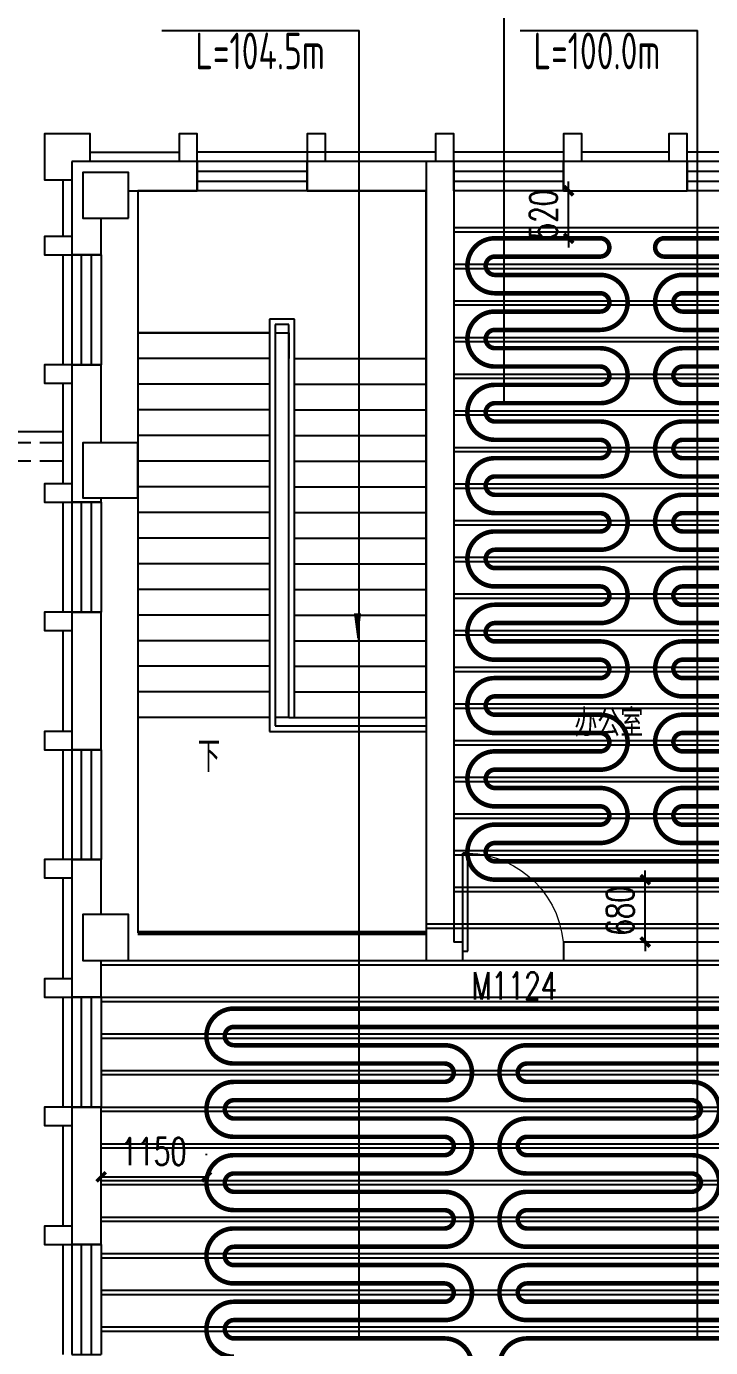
# Model space of a CAD drawing. Extents: x 2430460 to 2514560, y -608375 to -364775.
# Drawn here: x 2458565 to 2466038, y -388023 to -373604 of the extents above; entities that cross this region are included whole.
import ezdxf

# ---------------------------------------------------------------- set-up
doc = ezdxf.new("R2010")
doc.units = 0
doc.header["$LTSCALE"] = 1000
doc.header["$MEASUREMENT"] = 0
doc.linetypes.add('CENTER', pattern=[2, 1.25, -0.25, 0.25, -0.25])
doc.linetypes.add('DASH', pattern=[0.35, 0.25, -0.1])
doc.layers.add('A-FLOR-IDEN', color=7, linetype='Continuous', lineweight=20)
for name, color, linetype in [('COLUMN', 9, 'Continuous'), ('DIM_SYMB', 3, 'Continuous'), ('PIPE-地暖供', 4, 'Continuous'), ('STAIR', 2, 'Continuous'), ('TH_DIM', 3, 'Continuous'), ('WALL', 9, 'Continuous'), ('WINDOW', 4, 'Continuous'), ('WINDOW_TEXT', 7, 'Continuous'), ('木龙骨', 23, 'Continuous'), ('立面', 254, 'Continuous')]:
    doc.layers.add(name, color=color, linetype=linetype)
doc.styles.add('26#标准$0$TSSD_REIN', font='Tssdeng.shx', dxfattribs={"width": 0.7, "bigfont": 'tssdchn.shx'})
doc.styles.add('_TCH_DIM', font='SIMPLEX', dxfattribs={"bigfont": 'GBCBIG'})
doc.styles.add('_TCH_DIM_T3', font='SIMPLEX', dxfattribs={"width": 0.705882, "bigfont": 'GBCBIG'})
doc.styles.add('_TCH_WINDOW', font='SIMPLEX', dxfattribs={"height": 3.5, "bigfont": 'GBCBIG'})
doc.styles.add('ROS', font='simhei.ttf', dxfattribs={"width": 0.7})
doc.dimstyles.new('_TCH_ARCH&&100', dxfattribs={"dimtxt": 297.5, "dimasz": 100, "dimexe": 250, "dimexo": 300, "dimgap": 126.25, "dimtad": 1, "dimdec": 0, "dimzin": 0, "dimdsep": 46, "dimtxsty": '_TCH_DIM_T3', "dimblk": 'ARCHTICK', "dimcen": 0.09, "dimclrt": 7, "dimazin": 2, "dimtfac": 1, "dimtdec": 0, "dimtix": 1, "dimtmove": 2, "dimatfit": 3, "dimfxl": 30, "dimtolj": 1, "dimtzin": 0, "dimarcsym": 0})

# ---------------------------------------------------------------- blocks, each defined once
blk = doc.blocks.new('_FZHK')
blk.add_lwpolyline([(-0.5, -0.5), (0.5, -0.5), (0.5, 0.5), (-0.5, 0.5)], close=True)
blk = doc.blocks.new('$WINLIB2D$00000001')
at = {"color": 0}
for points in [[(-0.5, 0.5), (-0.5, -0.5)], [(-0.5, 0.5), (0.5, 0.5)], [(0.5, -0.5), (0.5, 0.5)], [(0.5, 0.167), (-0.5, 0.167)], [(0.5, -0.167), (-0.5, -0.167)], [(-0.5, -0.5), (0.5, -0.5)]]:
    blk.add_lwpolyline(points, dxfattribs=at)
blk = doc.blocks.new('$DorLib2D$00000001')
for p, q in [((0.45, 0.975), (0.5, 0.975)), ((0.45, 0), (0.45, 0.975)), ((0.5, 0), (0.5, 0.975)), ((0.5, 0), (0.45, 0))]:
    blk.add_line(p, q)
at = {"lineweight": 13}
blk.add_arc((0.475, 0), 0.975, 91.4693, 180, dxfattribs=at)
blk = doc.blocks.new('A$C7281566F')
for p, q in [((-29319.5, 18889.4), (-29319.5, 18269.4)), ((-29319.5, 18069.4), (-29319.5, 16869.4)), ((-29319.5, 16669.4), (-29319.5, 15569.4)), ((-29319.5, 15369.4), (-29319.5, 14169.4)), ((-29319.5, 13969.4), (-29319.5, 12869.4)), ((-29319.5, 12669.4), (-29319.5, 11469.4)), ((-29319.5, 11269.4), (-29319.5, 10169.4)), ((-29319.5, 9969.4), (-29319.5, 8769.4)), ((-29319.5, 8569.4), (-29319.5, 7469.4)), ((-29319.5, 7269.4), (-29319.5, 6069.4))]:
    blk.add_line(p, q)
for points in [[(-29019.5, 19089.4), (-29019.5, 19389.4), (-29519.5, 19389.4), (-29519.5, 18889.4), (-29219.5, 18889.4)], [(-27849.5, 19089.4), (-27849.5, 19389.4), (-28049.5, 19389.4), (-28049.5, 19089.4)], [(-26449.5, 19089.4), (-26449.5, 19389.4), (-26649.5, 19389.4), (-26649.5, 19089.4)], [(-25049.5, 19089.4), (-25049.5, 19389.4), (-25249.5, 19389.4), (-25249.5, 19089.4)], [(-23649.5, 19089.4), (-23649.5, 19389.4), (-23849.5, 19389.4), (-23849.5, 19089.4)], [(-22499.5, 19089.4), (-22499.5, 19389.4), (-22699.5, 19389.4), (-22699.5, 19089.4)], [(-29019.5, 19189.4), (-28049.5, 19189.4)], [(-26649.5, 19189.4), (-27849.5, 19189.4)], [(-25249.5, 19189.4), (-26699.5, 19189.4)], [(-23849.5, 19189.4), (-25049.5, 19189.4)], [(-22699.5, 19189.4), (-23649.5, 19189.4)], [(-21299.5, 19189.4), (-22499.5, 19189.4)], [(-28499.5, 18369.4), (-28499.5, 10969.4)], [(-29219.5, 18269.4), (-29519.5, 18269.4), (-29519.5, 18069.4), (-29219.5, 18069.4)], [(-28499.5, 18069.4), (-28499.5, 10669.4)], [(-29219.5, 16869.4), (-29519.5, 16869.4), (-29519.5, 16669.4), (-29219.5, 16669.4)], [(-29319.5, 16139.4), (-45219.5, 16139.4), (-45219.5, -11750.6), (-4379.5, -11750.6), (-4379.5, -5750.6)], [(-29219.5, 15569.4), (-29519.5, 15569.4), (-29519.5, 15369.4), (-29219.5, 15369.4)], [(-29219.5, 14169.4), (-29519.5, 14169.4), (-29519.5, 13969.4), (-29219.5, 13969.4)], [(-29219.5, 12869.4), (-29519.5, 12869.4), (-29519.5, 12669.4), (-29219.5, 12669.4)], [(-29219.5, 11469.4), (-29519.5, 11469.4), (-29519.5, 11269.4), (-29219.5, 11269.4)], [(-29219.5, 10169.4), (-29519.5, 10169.4), (-29519.5, 9969.4), (-29219.5, 9969.4)], [(-29219.5, 8769.4), (-29519.5, 8769.4), (-29519.5, 8569.4), (-29219.5, 8569.4)], [(-29219.5, 7469.4), (-29519.5, 7469.4), (-29519.5, 7269.4), (-29219.5, 7269.4)]]:
    blk.add_lwpolyline(points)
at = {"color": 2, "linetype": 'DASH'}
for points in [[(-29319.5, 16019.4), (-45099.5, 16019.4), (-45099.5, -11630.6), (-4499.5, -11630.6), (-4499.5, -5750.6)], [(-29319.5, 15819.4), (-44899.5, 15819.4), (-44899.5, -11430.6), (-4699.5, -11430.6), (-4699.5, -5750.6)]]:
    blk.add_lwpolyline(points, dxfattribs=at)
at = {"layer": 'DIM_SYMB'}
blk.add_lwpolyline([(-27749.5, 12879.4, 0, 0, 0), (-27749.5, 17994.4, 0, 0, 0), (-26099.5, 17994.4, 0, 0, 0), (-26099.5, 13859.4, 0, 80, 0), (-26099.5, 14159.4, 0, 0, 0)], format="xyseb", dxfattribs=at)
at = {"layer": 'STAIR'}
for p, q in [((-25349.5, 18769.4), (-28499.5, 18769.4)), ((-28499.5, 18769.4), (-28499.5, 17219.4)), ((-25349.5, 16939.4), (-25349.5, 18769.4)), ((-26789.5, 17369.4), (-27059.5, 17369.4)), ((-27059.5, 17369.4), (-27059.5, 12869.4)), ((-26849.5, 17309.4), (-26999.5, 17309.4)), ((-26999.5, 17309.4), (-26999.5, 12929.4)), ((-26849.5, 13019.4), (-26849.5, 17309.4)), ((-26789.5, 13019.4), (-26789.5, 17369.4)), ((-28499.5, 17219.4), (-28499.5, 16019.4)), ((-27059.5, 17219.4), (-28499.5, 17219.4)), ((-28499.5, 17219.4), (-27059.5, 17219.4)), ((-26999.5, 17219.4), (-26999.5, 13019.4)), ((-26999.5, 17219.4), (-26849.5, 17219.4)), ((-26849.5, 17219.4), (-26849.5, 16939.4)), ((-27059.5, 16939.4), (-28499.5, 16939.4)), ((-26849.5, 13019.4), (-26849.5, 16939.4)), ((-26789.5, 16939.4), (-25349.5, 16939.4)), ((-26789.5, 16939.4), (-25349.5, 16939.4)), ((-25349.5, 13019.4), (-25349.5, 16939.4)), ((-27059.5, 16659.4), (-28499.5, 16659.4)), ((-26789.5, 16659.4), (-25349.5, 16659.4)), ((-27059.5, 16379.4), (-28499.5, 16379.4)), ((-26789.5, 16379.4), (-25349.5, 16379.4)), ((-27059.5, 16099.4), (-28499.5, 16099.4)), ((-26789.5, 16099.4), (-25349.5, 16099.4)), ((-27059.5, 15819.4), (-28499.5, 15819.4)), ((-26789.5, 15819.4), (-25349.5, 15819.4)), ((-27059.5, 15539.4), (-28499.5, 15539.4)), ((-26789.5, 15539.4), (-25349.5, 15539.4)), ((-28499.5, 15419.4), (-28499.5, 13019.4)), ((-27059.5, 15259.4), (-28499.5, 15259.4)), ((-26789.5, 15259.4), (-25349.5, 15259.4)), ((-27059.5, 14979.4), (-28499.5, 14979.4)), ((-26789.5, 14979.4), (-25349.5, 14979.4)), ((-27059.5, 14699.4), (-28499.5, 14699.4)), ((-26789.5, 14699.4), (-25349.5, 14699.4)), ((-27059.5, 14419.4), (-28499.5, 14419.4)), ((-26789.5, 14419.4), (-25349.5, 14419.4)), ((-27059.5, 14139.4), (-28499.5, 14139.4)), ((-26789.5, 14139.4), (-25349.5, 14139.4)), ((-27059.5, 13859.4), (-28499.5, 13859.4)), ((-26789.5, 13859.4), (-25349.5, 13859.4)), ((-27059.5, 13579.4), (-28499.5, 13579.4)), ((-26789.5, 13579.4), (-25349.5, 13579.4)), ((-27059.5, 13299.4), (-28499.5, 13299.4)), ((-26789.5, 13299.4), (-25349.5, 13299.4)), ((-27059.5, 13019.4), (-28499.5, 13019.4)), ((-26849.5, 13019.4), (-26999.5, 13019.4)), ((-26849.5, 13019.4), (-26789.5, 13019.4)), ((-26849.5, 13019.4), (-26789.5, 13019.4)), ((-26789.5, 13019.4), (-25349.5, 13019.4)), ((-27059.5, 12869.4), (-25349.5, 12869.4)), ((-26999.5, 12929.4), (-25349.5, 12929.4)), ((-25349.5, 12929.4), (-25349.5, 12869.4))]:
    blk.add_line(p, q, dxfattribs=at)
at = {"layer": 'WALL'}
for p, q in [((-27849.5, 19089.4), (-29219.5, 19089.4)), ((-29219.5, 19089.4), (-29219.5, 18069.4)), ((-27849.5, 18769.4), (-27849.5, 19089.4)), ((-25349.5, 19089.4), (-26649.5, 19089.4)), ((-26649.5, 19089.4), (-26649.5, 18769.4)), ((-25049.5, 19089.4), (-25349.5, 19089.4)), ((-25349.5, 19089.4), (-25349.5, 10369.4)), ((-25049.5, 18769.4), (-25049.5, 19089.4)), ((-22499.5, 19089.4), (-23849.5, 19089.4)), ((-23849.5, 19089.4), (-23849.5, 18769.4)), ((-22499.5, 18769.4), (-22499.5, 19089.4)), ((-28599.5, 18769.4), (-27849.5, 18769.4)), ((-26649.5, 18769.4), (-25349.5, 18769.4)), ((-25049.5, 18769.4), (-25049.5, 10569.4)), ((-23849.5, 18769.4), (-22499.5, 18769.4)), ((-28899.5, 18069.4), (-28899.5, 18469.4)), ((-29219.5, 18069.4), (-28899.5, 18069.4)), ((-28899.5, 16869.4), (-29219.5, 16869.4)), ((-29219.5, 16869.4), (-29219.5, 15919.4)), ((-28899.5, 16019.4), (-28899.5, 16869.4)), ((-29219.5, 15919.4), (-29219.5, 15369.4)), ((-29219.5, 15369.4), (-28899.5, 15369.4)), ((-28899.5, 15369.4), (-28899.5, 15419.4)), ((-29219.5, 14169.4), (-29219.5, 12669.4)), ((-28899.5, 14169.4), (-29219.5, 14169.4)), ((-28899.5, 12669.4), (-28899.5, 14169.4)), ((-29219.5, 12669.4), (-28899.5, 12669.4)), ((-28899.5, 11469.4), (-29219.5, 11469.4)), ((-29219.5, 11469.4), (-29219.5, 10669.4)), ((-28899.5, 10869.4), (-28899.5, 11469.4)), ((-29219.5, 10669.4), (-29219.5, 9969.4)), ((-24949.5, 10569.4), (-25049.5, 10569.4)), ((-24949.5, 10369.4), (-24949.5, 10569.4)), ((-20949.5, 10569.4), (-23849.5, 10569.4)), ((-23849.5, 10569.4), (-23849.5, 10369.4)), ((-28899.5, 9969.4), (-28899.5, 10369.4)), ((-25349.5, 10369.4), (-24949.5, 10369.4)), ((-23849.5, 10369.4), (-20949.5, 10369.4)), ((-29219.5, 9969.4), (-28899.5, 9969.4)), ((-29219.5, 8769.4), (-29219.5, 7269.4)), ((-28899.5, 8769.4), (-29219.5, 8769.4)), ((-28899.5, 7269.4), (-28899.5, 8769.4)), ((-29219.5, 7269.4), (-28899.5, 7269.4))]:
    blk.add_line(p, q, dxfattribs=at)
at = {"layer": 'COLUMN', "rotation": 90}
for p, xscale, yscale, zscale in [((-28849.5, 18719.4), 500, 500, 500), ((-28799.5, 15719.4), 600, 600, 600), ((-28849.5, 10619.4), 499.9999999129213, 500, 500)]:
    blk.add_blockref('_FZHK', p, dxfattribs=dict(at, xscale=xscale, yscale=yscale, zscale=zscale))
at = {"layer": 'WINDOW'}
for p, xscale, yscale, zscale, rotation in [((-27249.5, 18929.4), 1200, 320, 1200, 180), ((-24449.5, 18929.4), 1200, 320, 1200, 180), ((-21899.5, 18929.4), 1200, 320, 1200, 180), ((-29059.5, 17469.4), -1200, -320, -1200, 90), ((-29059.5, 14769.4), 1200, 320, 1200, 270), ((-29059.5, 12069.4), 1200, 320, 1200, 270), ((-29059.5, 9369.4), 1200, 320, 1200, 270), ((-29059.5, 6669.4), 1200, 320, 1200, 270)]:
    blk.add_blockref('$WINLIB2D$00000001', p, dxfattribs=dict(at, xscale=xscale, yscale=yscale, zscale=zscale, rotation=rotation))
ref = blk.add_blockref('$DorLib2D$00000001', (-24399.5, 10469.4), dxfattribs=dict(at, xscale=1100, yscale=-1100, zscale=1100, rotation=180.00000000003))
ref.add_attrib('A', 'M1124', (-24854.5, 9944.2), dxfattribs={"layer": 'WINDOW_TEXT', "height": 297.5, "style": '_TCH_WINDOW', "width": 0.705882})
at = {"layer": 'A-FLOR-IDEN', "style": 'ROS', "width": 0.7}
blk.add_text('办公室', height=262.87, dxfattribs=at).set_placement((-23731.7, 12842))
at = {"layer": 'DIM_SYMB', "color": 7, "style": '_TCH_DIM'}
blk.add_text('下', height=337.6, dxfattribs=at).set_placement((-27844.4, 12424.4))
blk = doc.blocks.new('_ArchTick')
at = {"color": 0, "linetype": 'ByBlock', "const_width": 0.4}
blk.add_lwpolyline([(-0.5, -0.5), (0.5, 0.5)], dxfattribs=at)
blk = doc.blocks.new('*D672')
at = {"layer": 'Defpoints', "color": 0, "transparency": 16777216}
for p in [(2464406, -375398), (2464487, -375398), (2464406, -375916)]:
    blk.add_point(p, dxfattribs=at)
at = {"layer": 'TH_DIM', "color": 0, "lineweight": -2, "transparency": 16777216}
for p, q in [((2464487, -375398), (2464487, -375298)), ((2464487, -375916), (2464487, -375398)), ((2464706, -375398), (2464737, -375398)), ((2464487, -375916), (2464487, -376016)), ((2464706, -375916), (2464737, -375916))]:
    blk.add_line(p, q, dxfattribs=at)
at = {"layer": 'TH_DIM', "color": 0, "lineweight": -2, "transparency": 16777216, "xscale": 100, "yscale": 100, "zscale": 100}
for p, rotation in [((2464487, -375398), 270), ((2464487, -375916), 90)]:
    blk.add_blockref('_ArchTick', p, dxfattribs=dict(at, rotation=rotation))
at = {"layer": 'TH_DIM', "color": 7, "transparency": 16777216, "insert": (2464212, -375657), "char_height": 297.5, "attachment_point": 5, "rotation": 90, "style": '_TCH_DIM_T3'}
blk.add_mtext('\\A1;520', dxfattribs=at)
blk = doc.blocks.new('*D673')
at = {"layer": 'Defpoints', "color": 0, "transparency": 16777216}
for p in [(2465325, -382916), (2465603, -382916), (2465603, -383598)]:
    blk.add_point(p, dxfattribs=at)
at = {"layer": 'TH_DIM', "color": 0, "lineweight": -2, "transparency": 16777216}
for p, q in [((2465325, -382916), (2465325, -382816)), ((2465303, -382916), (2465075, -382916)), ((2465325, -383598), (2465325, -382916)), ((2465303, -383598), (2465075, -383598)), ((2465325, -383598), (2465325, -383698))]:
    blk.add_line(p, q, dxfattribs=at)
at = {"layer": 'TH_DIM', "color": 0, "lineweight": -2, "transparency": 16777216, "xscale": 100, "yscale": 100, "zscale": 100}
for p, rotation in [((2465325, -382916), 270), ((2465325, -383598), 90)]:
    blk.add_blockref('_ArchTick', p, dxfattribs=dict(at, rotation=rotation))
at = {"layer": 'TH_DIM', "color": 7, "transparency": 16777216, "insert": (2465050, -383257), "char_height": 297.5, "attachment_point": 5, "rotation": 90, "style": '_TCH_DIM_T3'}
blk.add_mtext('\\A1;680', dxfattribs=at)
blk = doc.blocks.new('*D674')
at = {"layer": 'Defpoints', "color": 0, "transparency": 16777216}
for p in [(2459382, -386223), (2460532, -386159), (2460532, -386223)]:
    blk.add_point(p, dxfattribs=at)
at = {"layer": 'TH_DIM', "color": 0, "lineweight": -2, "transparency": 16777216}
for p, q in [((2459382, -385923), (2459382, -385909)), ((2460532, -385923), (2460532, -385909)), ((2459382, -386159), (2460532, -386159))]:
    blk.add_line(p, q, dxfattribs=at)
at = {"layer": 'TH_DIM', "color": 0, "lineweight": -2, "transparency": 16777216, "xscale": 100, "yscale": 100, "zscale": 100, "rotation": 180}
blk.add_blockref('_ArchTick', (2459382, -386159), dxfattribs=at)
at = {"layer": 'TH_DIM', "color": 0, "lineweight": -2, "transparency": 16777216, "xscale": 100, "yscale": 100, "zscale": 100}
blk.add_blockref('_ArchTick', (2460532, -386159), dxfattribs=at)
at = {"layer": 'TH_DIM', "color": 7, "transparency": 16777216, "insert": (2459957, -385884), "char_height": 297.5, "attachment_point": 5, "style": '_TCH_DIM_T3'}
blk.add_mtext('\\A1;1150', dxfattribs=at)

msp = doc.modelspace()

# ---------------------------------------------------------------- linework, layer by layer
for p, q in [((2463782.1, -377722.8), (2463782.1, -372449.6)), ((2460043.5, -373647.6), (2462199.9, -373647.6)), ((2462199.9, -387922.8), (2462199.9, -373647.6)), ((2463958, -373647.6), (2465894, -373647.6)), ((2465894, -387922.8), (2465894, -373647.6))]:
    msp.add_line(p, q)
at = {"layer": 'PIPE-地暖供', "const_width": 50}
for points in [[(2474544, -382915.8), (2463682, -382915.8, -0.4142136), (2463382, -382615.8, -0.4142136), (2463682, -382315.8), (2464832, -382315.8, 0.4142136), (2464932, -382215.8, 0.4142136), (2464832, -382115.8), (2463682, -382115.8, -0.4142136), (2463382, -381815.8, -0.4142136), (2463682, -381515.8), (2464832, -381515.8, 0.4142136), (2464932, -381415.8, 0.4142136), (2464832, -381315.8), (2463682, -381315.8, -0.4142136), (2463382, -381015.8, -0.4142136), (2463682, -380715.8), (2464832, -380715.8, 0.4142136), (2464932, -380615.8, 0.4142136), (2464832, -380515.8), (2463682, -380515.8, -0.4142136), (2463382, -380215.8, -0.4142136), (2463682, -379915.8), (2464832, -379915.8, 0.4142136), (2464932, -379815.8, 0.4142136), (2464832, -379715.8), (2463682, -379715.8, -0.4142136), (2463382, -379415.8, -0.4142136), (2463682, -379115.8), (2464832, -379115.8, 0.4142136), (2464932, -379015.8, 0.4142136), (2464832, -378915.8), (2463682, -378915.8, -0.4142136), (2463382, -378615.8, -0.4142136), (2463682, -378315.8), (2464832, -378315.8, 0.4142136), (2464932, -378215.8, 0.4142136), (2464832, -378115.8), (2463682, -378115.8, -0.4142136), (2463382, -377815.8, -0.4142136), (2463682, -377515.8), (2464832, -377515.8, 0.4142136), (2464932, -377415.8, 0.4142136), (2464832, -377315.8), (2463682, -377315.8, -0.4142136), (2463382, -377015.8, -0.4142136), (2463682, -376715.8), (2464832, -376715.8, 0.4142136), (2464932, -376615.8, 0.4142136), (2464832, -376515.8), (2463682, -376515.8, -0.4142136), (2463382, -376215.8, -0.4142136), (2463682, -375915.8), (2464832, -375915.8, -0.4142136), (2464932, -376015.8, -0.4142136), (2464832, -376115.8), (2463682, -376115.8, 0.4142136), (2463582, -376215.8, 0.4142136), (2463682, -376315.8), (2464832, -376315.8, -0.4142136), (2465132, -376615.8, -0.4142136), (2464832, -376915.8), (2463682, -376915.8, 0.4142136), (2463582, -377015.8, 0.4142136), (2463682, -377115.8), (2464832, -377115.8, -0.4142136), (2465132, -377415.8, -0.4142136), (2464832, -377715.8), (2463682, -377715.8, 0.4142136), (2463582, -377815.8, 0.4142136), (2463682, -377915.8), (2464832, -377915.8, -0.4142136), (2465132, -378215.8, -0.4142136), (2464832, -378515.8), (2463682, -378515.8, 0.4142136), (2463582, -378615.8, 0.4142136), (2463682, -378715.8), (2464832, -378715.8, -0.4142136), (2465132, -379015.8, -0.4142136), (2464832, -379315.8), (2463682, -379315.8, 0.4142136), (2463582, -379415.8, 0.4142136), (2463682, -379515.8), (2464832, -379515.8, -0.4142136), (2465132, -379815.8, -0.4142136), (2464832, -380115.8), (2463682, -380115.8, 0.4142136), (2463582, -380215.8, 0.4142136), (2463682, -380315.8), (2464832, -380315.8, -0.4142136), (2465132, -380615.8, -0.4142136), (2464832, -380915.8), (2463682, -380915.8, 0.4142136), (2463582, -381015.8, 0.4142136), (2463682, -381115.8), (2464832, -381115.8, -0.4142136), (2465132, -381415.8, -0.4142136), (2464832, -381715.8), (2463682, -381715.8, 0.4142136), (2463582, -381815.8, 0.4142136), (2463682, -381915.8), (2464832, -381915.8, -0.4142136), (2465132, -382215.8, -0.4142136), (2464832, -382515.8), (2463682, -382515.8, 0.4142136), (2463582, -382615.8, 0.4142136), (2463682, -382715.8), (2474552.9, -382715.8, 0.1283854)], [(2466882, -376115.8), (2465532, -376115.8, -0.4142136), (2465432, -376015.8), (2465432, -376015.8, -0.4142136), (2465532, -375915.8), (2466882, -375915.8, -0.4142136)], [(2466882, -376915.8), (2465732, -376915.8, -0.4142136), (2465432, -376615.8, -0.4142136), (2465732, -376315.8), (2466882, -376315.8, 0.4142136)], [(2466882, -376515.8), (2465732, -376515.8, 0.4142136), (2465632, -376615.8, 0.4142136), (2465732, -376715.8), (2466882, -376715.8, -0.4142136)], [(2466882, -377715.8), (2465732, -377715.8, -0.4142136), (2465432, -377415.8, -0.4142136), (2465732, -377115.8), (2466882, -377115.8, 0.4142136)], [(2466882, -377315.8), (2465732, -377315.8, 0.4142136), (2465632, -377415.8, 0.4142136), (2465732, -377515.8), (2466882, -377515.8, -0.4142136)], [(2466882, -378515.8), (2465732, -378515.8, -0.4142136), (2465432, -378215.8, -0.4142136), (2465732, -377915.8), (2466882, -377915.8, 0.4142136)], [(2466882, -378115.8), (2465732, -378115.8, 0.4142136), (2465632, -378215.8, 0.4142136), (2465732, -378315.8), (2466882, -378315.8, -0.4142136)], [(2466882, -379315.8), (2465732, -379315.8, -0.4142136), (2465432, -379015.8, -0.4142136), (2465732, -378715.8), (2466882, -378715.8, 0.4142136)], [(2466882, -378915.8), (2465732, -378915.8, 0.4142136), (2465632, -379015.8, 0.4142136), (2465732, -379115.8), (2466882, -379115.8, -0.4142136)], [(2466882, -380115.8), (2465732, -380115.8, -0.4142136), (2465432, -379815.8, -0.4142136), (2465732, -379515.8), (2466882, -379515.8, 0.4142136)], [(2466882, -379715.8), (2465732, -379715.8, 0.4142136), (2465632, -379815.8, 0.4142136), (2465732, -379915.8), (2466882, -379915.8, -0.4142136)], [(2466882, -380915.8), (2465732, -380915.8, -0.4142136), (2465432, -380615.8, -0.4142136), (2465732, -380315.8), (2466882, -380315.8, 0.4142136)], [(2466882, -380515.8), (2465732, -380515.8, 0.4142136), (2465632, -380615.8, 0.4142136), (2465732, -380715.8), (2466882, -380715.8, -0.4142136)], [(2466882, -381715.8), (2465732, -381715.8, -0.4142136), (2465432, -381415.8, -0.4142136), (2465732, -381115.8), (2466882, -381115.8, 0.4142136)], [(2466882, -381315.8), (2465732, -381315.8, 0.4142136), (2465632, -381415.8, 0.4142136), (2465732, -381515.8), (2466882, -381515.8, -0.4142136)], [(2474563.2, -382515.8), (2465732, -382515.8, -0.4142136), (2465432, -382215.8, -0.4142136), (2465732, -381915.8), (2466882, -381915.8, 0.4142136)], [(2466882, -382115.8), (2465732, -382115.8, 0.4142136), (2465632, -382215.8, 0.4142136), (2465732, -382315.8), (2474549, -382315.8, 0.0208799)], [(2466197.4, -384322.8), (2460832, -384322.8, 0.4142136), (2460532, -384622.8, 0.4142136), (2460832, -384922.8), (2463132, -384922.8, -0.4142136), (2463232, -385022.8, -0.4142136), (2463132, -385122.8), (2460832, -385122.8, 0.4142136), (2460532, -385422.8, 0.4142136), (2460832, -385722.8), (2463132, -385722.8, -0.4142136), (2463232, -385822.8, -0.4142136), (2463132, -385922.8), (2460832, -385922.8, 0.4142136), (2460532, -386222.8, 0.4142136), (2460832, -386522.8), (2463132, -386522.8, -0.4142136), (2463232, -386622.8, -0.4142136), (2463132, -386722.8), (2460832, -386722.8, 0.4142136), (2460532, -387022.8, 0.4142136), (2460832, -387322.8), (2463132, -387322.8, -0.4142136), (2463232, -387422.8, -0.4142136), (2463132, -387522.8), (2460832, -387522.8, 0.4142136), (2460532, -387822.8, 0.4142136), (2460832, -388122.8)], [(2463432, -388222.8, 0.4142136), (2463132, -387922.8), (2460832, -387922.8, -0.4142136), (2460732, -387822.8, -0.4142136), (2460832, -387722.8), (2463132, -387722.8, 0.4142136), (2463432, -387422.8, 0.4142136), (2463132, -387122.8), (2460832, -387122.8, -0.4142136), (2460732, -387022.8, -0.4142136), (2460832, -386922.8), (2463132, -386922.8, 0.4142136), (2463432, -386622.8, 0.4142136), (2463132, -386322.8), (2460832, -386322.8, -0.4142136), (2460732, -386222.8, -0.4142136), (2460832, -386122.8), (2463132, -386122.8, 0.4142136), (2463432, -385822.8, 0.4142136), (2463132, -385522.8), (2460832, -385522.8, -0.4142136), (2460732, -385422.8, -0.4142136), (2460832, -385322.8), (2463132, -385322.8, 0.4142136), (2463432, -385022.8, 0.4142136), (2463132, -384722.8), (2460832, -384722.8, -0.4142136), (2460732, -384622.8, -0.4142136), (2460832, -384522.8), (2466235.8, -384522.8, 0.4142136)], [(2466274.3, -384722.8), (2464032, -384722.8, 0.4142136), (2463732, -385022.8, 0.4142136), (2464032, -385322.8), (2465832, -385322.8, -0.4142136), (2465932, -385422.8, -0.4142136), (2465832, -385522.8), (2464032, -385522.8, 0.4142136), (2463732, -385822.8, 0.4142136), (2464032, -386122.8), (2465832, -386122.8, -0.4142136), (2465932, -386222.8, -0.4142136), (2465832, -386322.8), (2464032, -386322.8, 0.4142136), (2463732, -386622.8, 0.4142136), (2464032, -386922.8), (2466682, -386922.8, -0.4142136)], [(2466682, -386722.8), (2464032, -386722.8, -0.4142136), (2463932, -386622.8, -0.4142136), (2464032, -386522.8), (2465832, -386522.8, 0.4142136), (2466132, -386222.8, 0.4142136), (2465832, -385922.8), (2464032, -385922.8, -0.4142136), (2463932, -385822.8, -0.4142136), (2464032, -385722.8), (2465832, -385722.8, 0.4142136), (2466132, -385422.8, 0.4142136), (2465832, -385122.8), (2464032, -385122.8, -0.4142136), (2463932, -385022.8, -0.4142136), (2464032, -384922.8), (2466312.8, -384922.8, 0.4142136)], [(2466682, -387122.8), (2464032, -387122.8, 0.4142136), (2463732, -387422.8, 0.4142136), (2464032, -387722.8), (2466682, -387722.8, -0.4142136)], [(2466682, -387522.8), (2464032, -387522.8, -0.4142136), (2463932, -387422.8, -0.4142136), (2464032, -387322.8), (2466682, -387322.8, 0.4142136)], [(2466682, -387922.8), (2464032, -387922.8, 0.4142136), (2463732, -388222.8, 0.4142136)]]:
    msp.add_lwpolyline(points, format="xyb", dxfattribs=at)
at = {"layer": '木龙骨', "color": 253}
for points in [[(2463232, -375797.8), (2475382, -375797.8)], [(2475382, -375847.8), (2463232, -375847.8)], [(2463232, -376197.8), (2475382, -376197.8)], [(2475382, -376247.8), (2463232, -376247.8)], [(2463232, -376597.8), (2475382, -376597.8)], [(2475382, -376647.8), (2463232, -376647.8)], [(2463232, -376997.8), (2475382, -376997.8)], [(2475382, -377047.8), (2463232, -377047.8)], [(2463232, -377397.8), (2475382, -377397.8)], [(2475382, -377447.8), (2463232, -377447.8)], [(2463232, -377797.8), (2475382, -377797.8)], [(2475382, -377847.8), (2463232, -377847.8)], [(2463232, -378197.8), (2475382, -378197.8)], [(2475382, -378247.8), (2463232, -378247.8)], [(2463232, -378597.8), (2475382, -378597.8)], [(2475382, -378647.8), (2463232, -378647.8)], [(2463232, -378997.8), (2475382, -378997.8)], [(2475382, -379047.8), (2463232, -379047.8)], [(2463232, -379397.8), (2475382, -379397.8)], [(2475382, -379447.8), (2463232, -379447.8)], [(2463232, -379797.8), (2475382, -379797.8)], [(2475382, -379847.8), (2463232, -379847.8)], [(2463232, -380197.8), (2475382, -380197.8)], [(2475382, -380247.8), (2463232, -380247.8)], [(2463232, -380597.8), (2475382, -380597.8)], [(2475382, -380647.8), (2463232, -380647.8)], [(2463232, -380997.8), (2475382, -380997.8)], [(2475382, -381047.8), (2463232, -381047.8)], [(2463232, -381397.8), (2475382, -381397.8)], [(2475382, -381447.8), (2463232, -381447.8)], [(2463232, -381797.8), (2475382, -381797.8)], [(2475382, -381847.8), (2463232, -381847.8)], [(2463232, -382197.8), (2475382, -382197.8)], [(2475382, -382247.8), (2463232, -382247.8)], [(2463232, -382597.8), (2475382, -382597.8)], [(2475382, -382647.8), (2463232, -382647.8)], [(2463232, -382997.8), (2475582, -382997.8)], [(2475582, -383047.8), (2463232, -383047.8)], [(2462932, -383397.8), (2475032, -383397.8)], [(2475032, -383447.8), (2462932, -383447.8)], [(2459382, -383797.8), (2483182, -383797.8), (2483182, -383847.8), (2459382, -383847.8)], [(2459382, -384197.8), (2499582, -384197.8), (2499582, -384247.8), (2459382, -384247.8)], [(2459382, -384597.8), (2499582, -384597.8), (2499582, -384647.8), (2459382, -384647.8)], [(2459382, -384997.8), (2499582, -384997.8), (2499582, -385047.8), (2459382, -385047.8)], [(2459382, -385397.8), (2499582, -385397.8), (2499582, -385447.8), (2459382, -385447.8)], [(2459382, -385797.8), (2499582, -385797.8), (2499582, -385847.8), (2459382, -385847.8)], [(2459382, -386197.8), (2499582, -386197.8), (2499582, -386247.8), (2459382, -386247.8)], [(2459382, -386597.8), (2499582, -386597.8), (2499582, -386647.8), (2459382, -386647.8)], [(2459382, -386997.8), (2499582, -386997.8), (2499582, -387047.8), (2459382, -387047.8)], [(2459382, -387397.8), (2499582, -387397.8), (2499582, -387447.8), (2459382, -387447.8)], [(2459382, -387797.8), (2499582, -387797.8), (2499582, -387847.8), (2459382, -387847.8)]]:
    msp.add_lwpolyline(points, dxfattribs=at)
at = {"layer": '立面', "linetype": 'CENTER', "const_width": 50}
msp.add_lwpolyline([(2459782, -383497.8), (2462932, -383497.8)], dxfattribs=at)

# ---------------------------------------------------------------- block references
msp.add_blockref('A$C7281566F', (2488281.5, -394167.1))

# ---------------------------------------------------------------- texts
at = {"char_height": 400, "width": 1509.222, "attachment_point": 7, "style": '26#标准$0$TSSD_REIN'}
for s, insert in [('L=104.5m', (2460409.7, -374071.4)), ('L=100.0m', (2464103.8, -374071.4))]:
    msp.add_mtext(s, dxfattribs=dict(at, insert=insert))

# ---------------------------------------------------------------- dimensions: what is measured, and where the dimension line sits
at = {"layer": 'TH_DIM'}
for p1, p2, distance, text, picture, middle in [((2464405.8, -375915.8), (2464405.8, -375397.8), -81, '520', '*D672', (2464211.8, -375656.8)), ((2465602.6, -383597.8), (2465602.6, -382915.8), 277.5, '680', '*D673', (2465050.1, -383256.8))]:
    dim = msp.add_aligned_dim(p1=p1, p2=p2, distance=distance, text=text, dimstyle='_TCH_ARCH&&100', dxfattribs=at)
    dim.commit()
    dim.dimension.update_dxf_attribs({"geometry": picture, "text_midpoint": middle})
dim = msp.add_aligned_dim(p1=(2459382, -386222.8), p2=(2460532, -386222.8), distance=63.7, dimstyle='_TCH_ARCH&&100', dxfattribs=at)
dim.commit()
dim.dimension.update_dxf_attribs({"geometry": '*D674', "text_midpoint": (2459957, -385884.1)})

doc.saveas('drawing.dxf')
